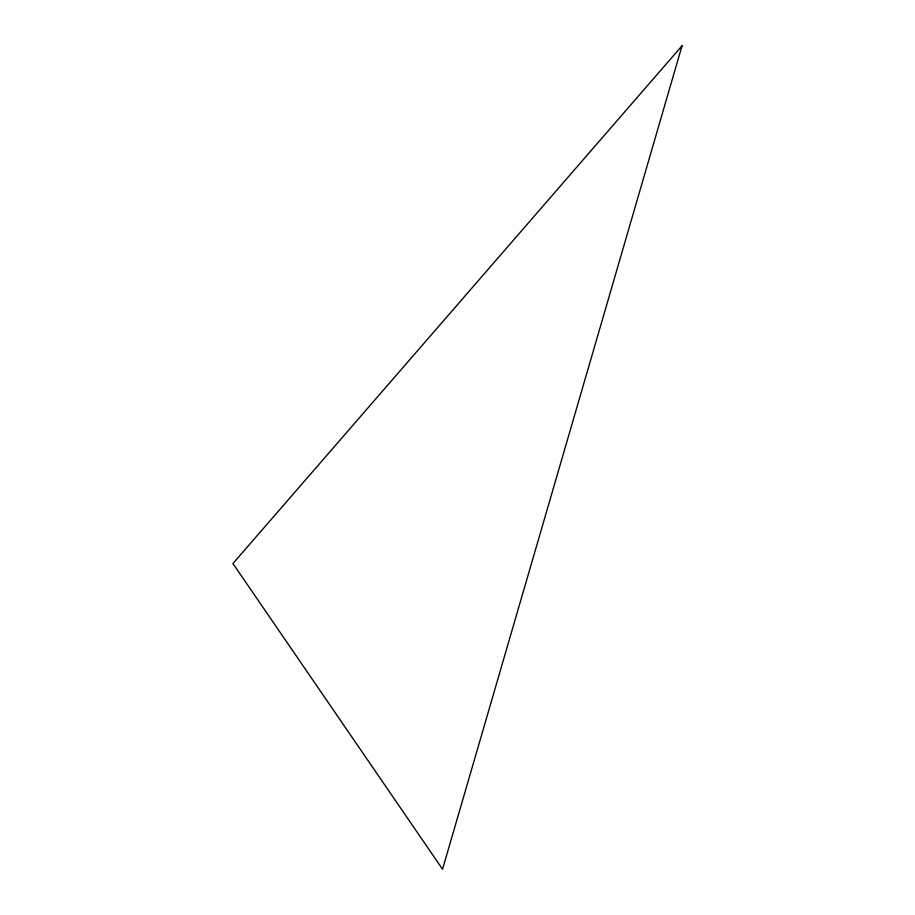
<?xml version="1.0" encoding="UTF-8"?>
<svg xmlns="http://www.w3.org/2000/svg" width="915" height="915" viewBox="0 0 915 915"><rect width="100%" height="100%" fill="white"/><g stroke="black" fill="none" stroke-linecap="round" stroke-linejoin="round"><path stroke-width="1.37" d="M682.052 45.75L442.551 869.25L232.948 563.56L682.052 45.75"/></g></svg>
